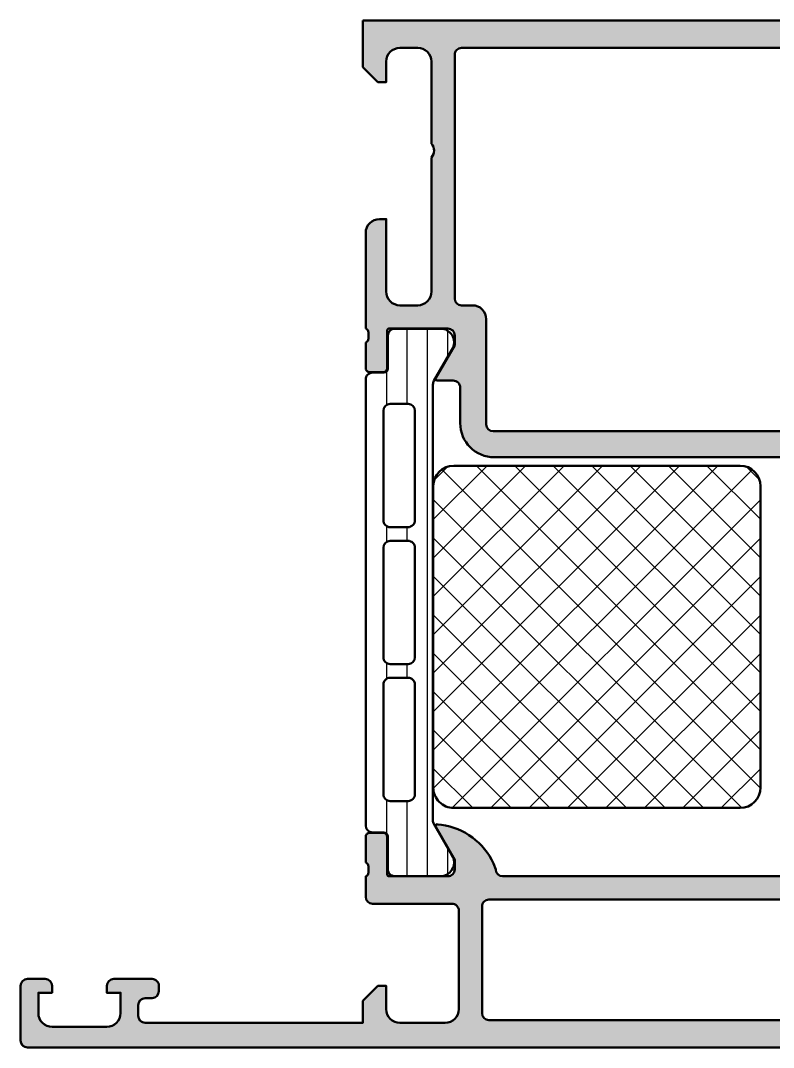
# Model space of a CAD drawing. Extents: x 0 to 94, y 0 to 75.
# Drawn here: x 0 to 55, y 0 to 75 of the extents above; entities that cross this region are included whole.
import ezdxf

# ---------------------------------------------------------------- set-up
doc = ezdxf.new("R2010")
doc.units = 0
for name, color, linetype, lineweight in [('0S-Alu contour', 7, 'Continuous', 50), ('0S-Alu hatch', 252, 'Continuous', 25), ('0S-Plastic contour', 254, 'Continuous', 50), ('0S-Plastic hatch', 253, 'Continuous', 25), ('0S-PT contour', 91, 'Continuous', 50), ('0S-PT hatch', 103, 'Continuous', 25)]:
    doc.layers.add(name, color=color, linetype=linetype, lineweight=lineweight)

# ---------------------------------------------------------------- blocks, each defined once
blk = doc.blocks.new('398050__871FE7CD_1D1C_40A1_A165_0BF92E3F78AA_')
at = {"layer": '0S-Alu hatch'}
h = blk.add_hatch(color=256, dxfattribs=at)
edge = h.paths.add_edge_path()
edge.add_line((25.00000000000006, 75), (25.00000000000028, 71.60000610351497))
edge.add_line((25.00000000000028, 71.60000610351497), (26.09999847412183, 70.5))
edge.add_line((26.09999847412183, 70.5), (26.69999694824259, 70.49999999999989))
edge.add_line((26.69999694824259, 70.49999999999989), (26.69999694824213, 72.00000305198952))
edge.add_ellipse((27.700002467841, 71.99999753239102), major_axis=(-1.000005519614101, 0), ratio=1, start_angle=270.0003162479156, end_angle=359.99968375205344, ccw=False)
edge.add_line((27.69999694824316, 73.00000305198989), (28.99999237059564, 73.00000305198989))
edge.add_ellipse((29.00000762951187, 72.00001068151035), major_axis=(-0.9999923705959645, 0), ratio=1, start_angle=179.9991257291162, end_angle=270.0008742781705, ccw=False)
edge.add_line((29.99999999999142, 71.99999542272128), (29.99999237060576, 65.9999996339593))
edge.add_ellipse((29.47504495080359, 65.50000744637407), major_axis=(-0.724956537458084, 0), ratio=1, start_angle=136.3947622148878, end_angle=223.6052377851123, ccw=False)
edge.add_line((29.99999237060576, 65.00001525878884), (29.99999237060564, 55.20000305175696))
edge.add_ellipse((28.99999875533339, 55.19999666704919), major_axis=(-0.9999936152926313, 0), ratio=1, start_angle=90.00007131459569, end_angle=180.0003658188442, ccw=False)
edge.add_line((28.99999999999995, 54.20000305175733), (27.69999694823236, 54.20000305175756))
edge.add_ellipse((27.69998931879028, 55.19999542239166), major_axis=(-0.9999923706632079, 0), ratio=1, start_angle=-0.0008742696331864863, end_angle=90.0004371381657, ccw=False)
edge.add_line((26.6999969482435, 55.2000106811589), (26.69999694824213, 60.50001525878906))
edge.add_line((26.69999694824213, 60.50001525878906), (26.19999694823178, 60.50001525878872))
edge.add_arc((26.19997405918434, 59.50003814624555), 0.9999771128051222, 89.99868852416812, 180.0034971356453)
edge.add_line((25.1999969482419, 59.49997711111115), (25.1999969482427, 52.49784127474757))
edge.add_ellipse((25.12116050169956, 52.23032068275445), major_axis=(-0.2788950563274625, 0), ratio=1, start_angle=178.8354106258947, end_angle=253.5801235804883, ccw=False)
edge.add_line((25.39999794824263, 52.22465227475604), (25.39999794824263, 51.77105827475611))
edge.add_ellipse((25.12112985259952, 51.76539761527905), major_axis=(-0.2789255417370867, 0), ratio=1, start_angle=106.4245945553599, end_angle=181.1628700728881, ccw=False)
edge.add_line((25.1999969482427, 51.49785427475618), (25.1999969482427, 49.6178432747475))
edge.add_arc((25.49999694824264, 49.61784327474749), 0.2999999999999332, 180, 270.0000000000041)
edge.add_line((25.49999694824265, 49.31784327474756), (26.47997126728541, 49.31784327474756))
edge.add_arc((26.47997126728544, 49.61784327474759), 0.3000000000000356, 269.9999999999939, 360)
edge.add_line((26.77997126728548, 49.61784327474759), (26.77997126728559, 52.37784127474768))
edge.add_ellipse((26.89997126728554, 52.37784127474762), major_axis=(-0.1199999999999513, 0), ratio=1, start_angle=269.9999999999746, end_angle=360, ccw=False)
edge.add_line((26.8999712672856, 52.49784127474757), (31.19998931884771, 52.49999999999989))
edge.add_ellipse((31.19999963895821, 52.00001032011003), major_axis=(-0.4999896799963574, 0), ratio=1, start_angle=179.9988173780284, end_angle=270.00118262196025, ccw=False)
edge.add_line((31.69998931884805, 51.99999999999945), (31.69998931884805, 51.30000305175784))
edge.add_line((31.69998931884805, 51.30000305175784), (30.31174468994226, 48.89547729492085))
edge.add_arc((30.43870573280258, 48.83879357492904), 0.1390401039854693, 155.9408883989865, 266.6087467658877)
edge.add_line((30.43048095703176, 48.69999694824162), (31.59999618529781, 48.69999694824191))
edge.add_ellipse((31.59999618530264, 48.19999694824163), major_axis=(-0.5000000000002843, 0), ratio=1, start_angle=180, end_angle=270.00000000055326, ccw=False)
edge.add_line((32.09999618530293, 48.19999694824162), (32.0999961853035, 45.59968077051453))
edge.add_arc((34.59999618530358, 45.59968077051439), 2.500000000000085, 180, 269.9999999999954)
edge.add_line((34.59999618530338, 43.09968077051431), (66.59999313354575, 43.09968077051431))
edge.add_arc((66.59999313354527, 45.59968077051388), 2.499999999999566, 270.0000000000111, 360)
edge.add_line((69.09999313354484, 45.59968077051388), (69.0999931335453, 48.20015716552703))
edge.add_ellipse((69.59987489306882, 48.20011520094102), major_axis=(-0.4998817612849754, 0), ratio=1, start_angle=269.9864474349154, end_angle=359.99519007515266, ccw=False)
edge.add_line((69.5999931335413, 48.69999694824189), (70.76951217651452, 48.69999694824162))
edge.add_arc((70.7612792314164, 48.83879853704161), 0.139045540879199, 273.3944926790335, 384.0558721562355)
edge.add_line((70.88824844360414, 48.89547729492159), (69.5000038146972, 51.30000305175721))
edge.add_line((69.5000038146972, 51.30000305175721), (69.500003814698, 52.00000000000954))
edge.add_ellipse((69.99998092657302, 52.00002288853211), major_axis=(-0.4999771123989202, 0), ratio=1, start_angle=-90.00349721632409, end_angle=0.002622951468595147, ccw=False)
edge.add_line((70.00001144414574, 52.49999999999966), (74.30002186765267, 52.49784127474757))
edge.add_ellipse((74.3000218676526, 52.37784127474773), major_axis=(-0.1199999999998411, 0), ratio=1, start_angle=180, end_angle=269.99999999996606, ccw=False)
edge.add_line((74.42002186765245, 52.37784127474774), (74.42002186765257, 49.6178432747477))
edge.add_arc((74.72002186765275, 49.61784327474774), 0.3000000000001854, 180, 270)
edge.add_line((74.72002186765275, 49.31784327474756), (75.69999618669516, 49.31784327474756))
edge.add_arc((75.69999618669517, 49.61784327474773), 0.3000000000001677, 269.9999999999973, 360)
edge.add_line((75.99999618669534, 49.61784327474773), (75.99999618669523, 51.99999899999975))
edge.add_ellipse((76.07886328233855, 52.26754234052275), major_axis=(-0.2789255417372478, 0), ratio=1, start_angle=-1.1628700729135062, end_angle=73.5754054446191, ccw=False)
edge.add_line((75.79999518669528, 52.27320299999994), (75.79999518669541, 52.72679699999978))
edge.add_ellipse((76.07883263129789, 52.73246540795871), major_axis=(-0.2788950543864597, 0), ratio=1, start_angle=-73.5801235805011, end_angle=1.1645893740999895, ccw=False)
edge.add_line((75.99999618530347, 52.99998599809001), (75.99999618530347, 57.50003515372509))
edge.add_ellipse((76.52494373582914, 58.00002746582006), major_axis=(-0.7249567179887197, 0), ratio=1, start_angle=-43.605237785096676, end_angle=43.6052377851488, ccw=False)
edge.add_line((75.99999618530302, 58.50001977791456), (75.99999618530313, 65.20002746581997))
edge.add_line((75.99999618530313, 65.20002746581997), (78.49999923704485, 65.20004272462688))
edge.add_arc((78.49999618529024, 65.70004220203927), 0.4999994774216989, 270.0003497056816, 360.0000598799125)
edge.add_line((78.99999566271168, 65.70004272458954), (78.9999885559078, 72.50003051757847))
edge.add_ellipse((79.4999747596658, 72.50001379615242), major_axis=(-0.4999862040376126, 0), ratio=1, start_angle=269.99841902339375, end_angle=359.9980838127504, ccw=False)
edge.add_line((79.49998855590871, 72.99999999999967), (84.89999008178751, 73.00000000000011))
edge.add_ellipse((84.89999372114366, 72.50000363935662), major_axis=(-0.4999963606567383, 0), ratio=1, start_angle=179.9995829571355, end_angle=270.0004170425308, ccw=False)
edge.add_line((85.39999008178717, 72.49999999999754), (85.39999008178785, 70.49999999998923))
edge.add_arc((85.89999008202032, 70.49999999999945), 0.5000000002325001, 180, 270.0017485278146)
edge.add_line((85.90000534080406, 69.99999999999977), (87.19999313354543, 69.99999999999989))
edge.add_arc((87.19999039267773, 70.50000274086736), 0.5000027408749778, 270.0003140785812, 359.9996859215192)
edge.add_line((87.6999931335452, 70.50000000000054), (87.6999931335452, 70.99999999999977))
edge.add_line((87.6999931335452, 70.99999999999977), (86.69999313354509, 71))
edge.add_line((86.69999313354509, 71), (86.69999313354532, 72.49999999997922))
edge.add_ellipse((87.69999313354491, 72.5000000000003), major_axis=(-0.9999999999995878, 0), ratio=1, start_angle=270.0000000006147, end_angle=360, ccw=False)
edge.add_line((87.69999313353418, 73.49999999999989), (91.69999313354532, 73.49999999999977))
edge.add_ellipse((91.69998403707122, 72.49999090352578), major_axis=(-1.00000909651536, 0), ratio=1, start_angle=180.0005211845822, end_angle=269.99947881516647, ccw=False)
edge.add_line((92.6999931335452, 72.49999999999548), (92.6999931335452, 70.99999999999977))
edge.add_line((92.6999931335452, 70.99999999999977), (91.6999931335452, 70.99999999999977))
edge.add_line((91.6999931335452, 70.99999999999977), (91.69999313354542, 70.49999999998954))
edge.add_arc((92.1999626174218, 70.49996948009256), 0.4999694848078927, 179.9965024639718, 270.0078688575122)
edge.add_line((92.20003128196669, 69.99999999999977), (93.49999618529654, 70.00000000000011))
edge.add_arc((93.50001144548894, 70.49998474330684), 0.4999847435395991, 269.9982512574025, 360.0069943269982)
edge.add_line((93.99999618530315, 70.50004577846181), (93.99999618530315, 74.49999999999949))
edge.add_arc((93.49996566772492, 74.49996948242156), 0.5000305185094721, 0.0034968434056635, 89.99650315716914)
edge.add_line((93.49999618529792, 74.99999999999977), (25.00000000000006, 75))
edge = h.paths.add_edge_path()
edge.add_ellipse((32.19999542282887, 72.50000305175718), major_axis=(-0.5000000004655546, 0), ratio=1, start_angle=269.9982514721348, end_angle=360, ccw=False)
edge.add_line((32.20001068161304, 73.00000305198989), (66.70000839233472, 73.00000305175784))
edge.add_ellipse((66.7000212735175, 72.50003119173039), major_axis=(-0.499971860193399, 0), ratio=1, start_angle=179.9985238421549, end_angle=270.001476157895, ccw=False)
edge.add_line((67.19999313354498, 72.50001831054712), (67.19999313354543, 70.00001831054635))
edge.add_arc((67.69999313377826, 70.00001831054635), 0.5000000002328305, 180, 270.0017485278146)
edge.add_line((67.70000839256198, 69.50001831054635), (68.3999931335448, 69.50001831054695))
edge.add_arc((68.39999677290137, 70.00001467119083), 0.4999963606571291, 269.9995829574204, 360.0004170428646)
edge.add_line((68.89999313354525, 70.0000183105474), (68.89999313354514, 72.50001831054612))
edge.add_ellipse((69.39999313377842, 72.50001831054612), major_axis=(-0.5000000002332853, 0), ratio=1, start_angle=269.9982514721984, end_angle=360, ccw=False)
edge.add_line((69.40000839256203, 73.00001831054657), (76.79995498657269, 73.00001831054692))
edge.add_ellipse((76.79995084050755, 72.49997601573773), major_axis=(-0.5000422948263795, 0), ratio=1, start_angle=180.0048462181415, end_angle=269.99952493611755, ccw=False)
edge.add_line((77.29999313354523, 72.50001831054678), (77.29998550419413, 67.40004577641123))
edge.add_ellipse((76.79999930413489, 67.40003197642618), major_axis=(-0.499986200249685, 0), ratio=1, start_angle=89.99841859456001, end_angle=180.0015814054485, ccw=False)
edge.add_line((76.7999855041499, 66.90004577636694), (75.29998550413978, 66.90004577636694))
edge.add_arc((75.30003891154227, 65.89999999793356), 1.000045779859489, 90.00305987867806, 179.9965031044813)
edge.add_line((74.29999313354534, 65.90006103306868), (74.2999929245073, 61.80001968220821))
edge.add_line((74.2999929245073, 61.80001968220821), (73.499988564945, 61.00001532264582))
edge.add_line((73.499988564945, 61.00001532264582), (73.49998856494453, 54.99997601413968))
edge.add_ellipse((72.9999961921852, 54.99996838404668), major_axis=(-0.4999923728175602, 0), ratio=1, start_angle=89.99388005665088, end_angle=180.0008743575903, ccw=False)
edge.add_line((72.99994278641924, 54.49997601408134), (68.19999313354498, 54.49997601408179))
edge.add_arc((68.19999313354461, 53.49997601408194), 0.9999999999998578, 89.99999999997883, 180)
edge.add_line((67.19999313354475, 53.49997601408197), (67.1999931335459, 45.49968076984613))
edge.add_ellipse((66.69996261769876, 45.49971128636157), major_axis=(-0.5000305167783388, 0), ratio=1, start_angle=90.0034968045345, end_angle=179.9965032783334, ccw=False)
edge.add_line((66.69999313493742, 44.99968077051448), (34.50000000000074, 44.99968077051414))
edge.add_ellipse((34.50001836157856, 45.49969150406236), major_axis=(-0.5000107338853561, 0), ratio=1, start_angle=0.004726929340108654, end_angle=89.99789596334051, ccw=False)
edge.add_line((34.00000762939482, 45.49965025293608), (33.99998474121122, 53.20000305176448))
edge.add_arc((32.99998678837525, 53.20000509892171), 0.9999979528380643, 359.9998827062908, 450.0001172940925)
edge.add_line((32.99998474121134, 54.20000305175768), (32.19999542236354, 54.20000305175756))
edge.add_ellipse((32.19999542236367, 54.70000305175758), major_axis=(-0.5000000000000142, 0), ratio=1, start_angle=0, end_angle=89.99999999998528, ccw=False)
edge.add_line((31.69999542236366, 54.70000305175753), (31.69999542236332, 72.50000305175718))
at = {"layer": '0S-Alu contour', "color": 7}
for points in [[(25.00000000000006, 75), (25.00000000000028, 71.60000610351497), (26.09999847412183, 70.5), (26.69999694824259, 70.49999999999989), (26.69999694824213, 72.00000305198952)], [(93.49999618529792, 74.99999999999977), (25.00000000000006, 75)], [(93.99999618530315, 70.50004577846181), (93.99999618530315, 74.49999999999949)], [(27.69999694824316, 73.00000305198989), (28.99999237059564, 73.00000305198989)], [(32.20001068161304, 73.00000305198989), (66.70000839233472, 73.00000305175784)], [(69.40000839256203, 73.00001831054657), (76.79995498657269, 73.00001831054692)], [(79.49998855590871, 72.99999999999967), (84.89999008178751, 73.00000000000011)], [(87.69999313353418, 73.49999999999989), (91.69999313354532, 73.49999999999977)], [(31.69999542236366, 54.70000305175753), (31.69999542236332, 72.50000305175718)], [(67.19999313354498, 72.50001831054712), (67.19999313354543, 70.00001831054635)], [(68.89999313354525, 70.0000183105474), (68.89999313354514, 72.50001831054612)], [(77.29999313354523, 72.50001831054678), (77.29998550419413, 67.40004577641123)], [(78.99999566271168, 65.70004272458954), (78.9999885559078, 72.50003051757847)], [(85.39999008178717, 72.49999999999754), (85.39999008178785, 70.49999999998923)], [(87.6999931335452, 70.50000000000054), (87.6999931335452, 70.99999999999977), (86.69999313354509, 71), (86.69999313354532, 72.49999999997922)], [(92.6999931335452, 72.49999999999548), (92.6999931335452, 70.99999999999977), (91.6999931335452, 70.99999999999977), (91.69999313354542, 70.49999999998954)], [(29.99999999999142, 71.99999542272128), (29.99999237060576, 65.9999996339593)], [(85.90000534080406, 69.99999999999977), (87.19999313354543, 69.99999999999989)], [(92.20003128196669, 69.99999999999977), (93.49999618529654, 70.00000000000011)], [(67.70000839256198, 69.50001831054635), (68.3999931335448, 69.50001831054695)], [(76.7999855041499, 66.90004577636694), (75.29998550413978, 66.90004577636694)], [(74.29999313354534, 65.90006103306868), (74.2999929245073, 61.80001968220821), (73.499988564945, 61.00001532264582), (73.49998856494453, 54.99997601413968)], [(29.99999237060576, 65.00001525878884), (29.99999237060564, 55.20000305175696)], [(75.99999618530302, 58.50001977791456), (75.99999618530313, 65.20002746581997), (78.49999923704485, 65.20004272462688)], [(26.6999969482435, 55.2000106811589), (26.69999694824213, 60.50001525878906), (26.19999694823178, 60.50001525878872)], [(25.1999969482419, 59.49997711111115), (25.1999969482427, 52.49784127474757)], [(75.99999618530347, 52.99998599809001), (75.99999618530347, 57.50003515372509)], [(28.99999999999995, 54.20000305175733), (27.69999694823236, 54.20000305175756)], [(32.99998474121134, 54.20000305175768), (32.19999542236354, 54.20000305175756)], [(72.99994278641924, 54.49997601408134), (68.19999313354498, 54.49997601408179)], [(67.19999313354475, 53.49997601408197), (67.1999931335459, 45.49968076984613)], [(34.00000762939482, 45.49965025293608), (33.99998474121122, 53.20000305176448)], [(75.79999518669528, 52.27320299999994), (75.79999518669541, 52.72679699999978)], [(25.39999794824263, 52.22465227475604), (25.39999794824263, 51.77105827475611)], [(26.77997126728548, 49.61784327474759), (26.77997126728559, 52.37784127474768)], [(26.8999712672856, 52.49784127474757), (31.19998931884771, 52.49999999999989)], [(31.69998931884805, 51.99999999999945), (31.69998931884805, 51.30000305175784), (30.31174468994226, 48.89547729492085)], [(70.88824844360414, 48.89547729492159), (69.5000038146972, 51.30000305175721), (69.500003814698, 52.00000000000954)], [(70.00001144414574, 52.49999999999966), (74.30002186765267, 52.49784127474757)], [(74.42002186765245, 52.37784127474774), (74.42002186765257, 49.6178432747477)], [(75.99999618669534, 49.61784327474773), (75.99999618669523, 51.99999899999975)], [(25.1999969482427, 51.49785427475618), (25.1999969482427, 49.6178432747475)], [(25.49999694824265, 49.31784327474756), (26.47997126728541, 49.31784327474756)], [(74.72002186765275, 49.31784327474756), (75.69999618669516, 49.31784327474756)], [(30.43048095703176, 48.69999694824162), (31.59999618529781, 48.69999694824191)], [(32.09999618530293, 48.19999694824162), (32.0999961853035, 45.59968077051453)], [(69.09999313354484, 45.59968077051388), (69.0999931335453, 48.20015716552703)], [(69.5999931335413, 48.69999694824189), (70.76951217651452, 48.69999694824162)], [(66.69999313493742, 44.99968077051448), (34.50000000000074, 44.99968077051414)], [(34.59999618530338, 43.09968077051431), (66.59999313354575, 43.09968077051431)]]:
    blk.add_lwpolyline(points, dxfattribs=at)
for centre, radius, start, end in [((93.49996566772492, 74.49996948242156), 0.5000305185094721, 0.0034968434056635, 89.99650315716914), ((67.69999313377826, 70.00001831054635), 0.5000000002328305, 180, 270.0017485278146), ((68.39999677290137, 70.00001467119083), 0.4999963606571291, 269.9995829574204, 0.0004170428646345), ((85.89999008202032, 70.49999999999945), 0.5000000002325001, 180, 270.0017485278146), ((87.19999039267773, 70.50000274086736), 0.5000027408749778, 270.0003140785812, 359.9996859215192), ((92.1999626174218, 70.49996948009256), 0.4999694848078927, 179.9965024639718, 270.0078688575122), ((93.50001144548894, 70.49998474330684), 0.4999847435395991, 269.9982512574025, 0.0069943269982649), ((75.30003891154227, 65.89999999793356), 1.000045779859489, 90.00305987867806, 179.9965031044813), ((78.49999618529024, 65.70004220203927), 0.4999994774216989, 270.0003497056816, 5.98799124132e-05), ((26.19997405918434, 59.50003814624555), 0.9999771128051222, 89.99868852416812, 180.0034971356453), ((32.99998678837525, 53.20000509892171), 0.9999979528380643, 359.9998827062908, 90.00011729409258), ((68.19999313354461, 53.49997601408194), 0.9999999999998578, 89.99999999997883, 180), ((25.49999694824264, 49.61784327474749), 0.2999999999999332, 180, 270.0000000000041), ((26.47997126728544, 49.61784327474759), 0.3000000000000356, 269.9999999999939, 0), ((74.72002186765275, 49.61784327474774), 0.3000000000001854, 180, 270), ((75.69999618669517, 49.61784327474773), 0.3000000000001677, 269.9999999999973, 0), ((30.43870573280258, 48.83879357492904), 0.1390401039854693, 155.9408883989865, 266.6087467658877), ((70.7612792314164, 48.83879853704161), 0.139045540879199, 273.3944926790335, 24.05587215623552), ((34.59999618530358, 45.59968077051439), 2.500000000000085, 180, 269.9999999999954), ((66.59999313354527, 45.59968077051388), 2.499999999999566, 270.0000000000111, 0)]:
    blk.add_arc(centre, radius, start, end, dxfattribs=at)
at = {"layer": '0S-Alu contour', "color": 7, "extrusion": (0, 0, -1)}
for centre, radius, start, end in [((-27.700002467841, 71.99999753239102), 1.000005519614101, 0.0003162479465275, 89.99968375208441), ((-29.00000762951187, 72.00001068151035), 0.9999923705959645, 89.99912572182951, 180.0008742708838), ((-32.19999542282887, 72.50000305175718), 0.5000000004655546, 0, 90.00174852786517), ((-66.7000212735175, 72.50003119173039), 0.499971860193399, 89.99852384210496, 180.0014761578452), ((-69.39999313377842, 72.50001831054612), 0.5000000002332853, 0, 90.00174852780165), ((-76.79995084050755, 72.49997601573773), 0.5000422948263795, 90.00047506388243, 179.9951537818585), ((-79.4999747596658, 72.50001379615242), 0.4999862040376126, 0.0019161872496328, 90.00158097660623), ((-84.89999372114366, 72.50000363935662), 0.4999963606567383, 89.99958295746922, 180.0004170428646), ((-87.69999313354491, 72.5000000000003), 0.9999999999995878, 0, 89.99999999938527), ((-91.69998403707122, 72.49999090352578), 1.00000909651536, 90.00052118483353, 179.9994788154178), ((-76.79999930413489, 67.40003197642618), 0.499986200249685, 179.9984185945515, 270.00158140544), ((-29.47504495080359, 65.50000744637407), 0.724956537458084, 136.3947622148877, 223.6052377851123), ((-76.52494373582914, 58.00002746582006), 0.7249567179887197, 316.3947622148512, 43.60523778509672), ((-27.69998931879028, 55.19999542239166), 0.9999923706632079, 269.9995628618343, 0.0008742696332149), ((-28.99999875533339, 55.19999666704919), 0.9999936152926313, 179.9996341811558, 269.9999286854043), ((-72.9999961921852, 54.99996838404668), 0.4999923728175602, 179.9991256424097, 270.0061199433491), ((-32.19999542236367, 54.70000305175758), 0.5000000000000142, 270.0000000000147, 0), ((-76.07883263129789, 52.73246540795871), 0.2788950543864597, 358.8354106259, 73.5801235805011), ((-25.12116050169956, 52.23032068275445), 0.2788950563274625, 106.4198764195117, 181.1645893741054), ((-25.12112985259952, 51.76539761527905), 0.2789255417370867, 178.8371299271119, 253.5754054446401), ((-26.89997126728554, 52.37784127474762), 0.1199999999999513, 0, 90.00000000002542), ((-31.19999963895821, 52.00001032011003), 0.4999896799963574, 89.99881737803975, 180.0011826219717), ((-69.99998092657302, 52.00002288853211), 0.4999771123989202, 359.9973770485314, 90.00349721632419), ((-74.3000218676526, 52.37784127474773), 0.1199999999998411, 90.00000000003394, 180), ((-76.07886328233855, 52.26754234052275), 0.2789255417372478, 286.4245945553809, 1.162870072913493), ((-31.59999618530264, 48.19999694824163), 0.5000000000002843, 89.99999999944673, 180), ((-69.59987489306882, 48.20011520094102), 0.4998817612849754, 0.0048099248473502, 90.01355256508457), ((-34.50001836157856, 45.49969150406236), 0.5000107338853561, 270.0021040366595, 359.9952730706599), ((-66.69996261769876, 45.49971128636157), 0.5000305167783388, 180.0034967216666, 269.9965031954655)]:
    blk.add_arc(centre, radius, start, end, dxfattribs=at)
blk = doc.blocks.new('284167__C2AC4B7E_937D_4B17_B0CA_D89822700822___10D02C69_7EC5_4F54_825F_13CB2E8C5A4E_')
at = {"layer": '0S-Plastic hatch'}
h = blk.add_hatch(dxfattribs=at)
h.set_pattern_fill('ANSI31', color=256, scale=0.4680000000000001, angle=45, style=0)
h.set_pattern_definition([(90, (0, 0), (-1.4859, 0), [])])
edge = h.paths.add_edge_path()
edge.add_line((25.20768159840127, 48.79000276475925), (25.20769692669236, 16.20999676475924))
edge.add_arc((25.70769692669231, 16.209997), 0.5, 180.0000269446418, 269.9999999999996)
edge.add_line((25.70769692669231, 15.709997), (26.51802826002557, 15.709997))
edge.add_ellipse((26.51802826002557, 15.40999699999998), major_axis=(-0.3000000000000167, 0), ratio=1, start_angle=180, end_angle=269.9999999999993, ccw=False)
edge.add_line((26.81802826002559, 15.40999699999998), (26.81769630962856, 13.00999861706365))
edge.add_arc((27.31769228706715, 13.00999597743857), 0.4999959774455531, 179.9996975182267, 270.0003024811851)
edge.add_line((27.31769492669221, 12.50999999999998), (30.79423642479174, 12.50999999999999))
edge.add_arc((30.65192577580037, 13.49981807472284), 0.9999960709244792, 278.1816080519002, 392.7270160998407)
edge.add_line((31.49317842479173, 14.040453), (30.17470871030508, 16.32410984675018))
edge.add_ellipse((30.60772142703591, 16.57410982104975), major_axis=(-0.5000000000003944, 0), ratio=1, start_angle=-5.991033771124421e-05, end_angle=29.999996599320923, ccw=False)
edge.add_line((30.10772142703578, 16.57411034386607), (30.11229076944977, 48.42589070171881))
edge.add_ellipse((30.61229076944988, 48.42589017895009), major_axis=(-0.5000000000003834, 0), ratio=1, start_angle=330.0000034006583, end_angle=359.9999401018306, ccw=False)
edge.add_line((30.17927805271916, 48.67589015324981), (31.49774776720574, 50.95954699999999))
edge.add_arc((30.65649511821442, 51.50018192527717), 0.9999960709244653, 327.2729839001571, 441.818391948098)
edge.add_line((30.79880576720581, 52.49), (27.32226426910628, 52.49000000000001))
edge.add_arc((27.3222616294812, 51.99000402256142), 0.4999959774455615, 89.99969751881291, 180.0003024817733)
edge.add_line((26.8222656520426, 51.99000138293122), (26.82259760243963, 49.590003))
edge.add_ellipse((26.52259760243965, 49.59000299999999), major_axis=(-0.2999999999999864, 0), ratio=1, start_angle=90.00000000000068, end_angle=180, ccw=False)
edge.add_line((26.52259760243965, 49.29000300000001), (25.7076815984012, 49.29000300000001))
edge.add_arc((25.70768159840121, 48.79000300000001), 0.4999999999999964, 90.00000000000081, 180.0000269581648)
edge = h.paths.add_edge_path()
edge.add_ellipse((28.29329931224032, 46.50056344125824), major_axis=(-0.5000152587890412, 0), ratio=1, start_angle=180, end_angle=269.9999999999992, ccw=False)
edge.add_line((28.79331457102935, 46.50056344125824), (28.79331457102935, 38.50058175214913))
edge.add_ellipse((28.29331821038604, 38.50057811279246), major_axis=(-0.4999963606565677, 0), ratio=1, start_angle=89.9995829574089, end_angle=180.0004170428646, ccw=False)
edge.add_line((28.29331457102936, 38.00058175214914), (26.99332046476147, 38.00058175214914))
edge.add_ellipse((26.99330389196465, 38.50058175396212), major_axis=(-0.5000000020876408, 0), ratio=1, start_angle=0, end_angle=90.00189910261668, ccw=False)
edge.add_line((26.49330388987702, 38.50058175396212), (26.49330388987702, 46.50059395883115))
edge.add_ellipse((26.99328863108792, 46.50059395883635), major_axis=(-0.4999847412109091, 0), ratio=1, start_angle=270, end_angle=360, ccw=False)
edge.add_line((26.99328863108792, 47.00057870004726), (28.29329931224032, 47.00057870004727))
edge = h.paths.add_edge_path()
edge.add_line((26.49330388987702, 28.49687486731581), (26.49330388987702, 36.50058175214394))
edge.add_ellipse((26.99330388987701, 36.50058175214914), major_axis=(-0.5, 0), ratio=1, start_angle=270, end_angle=360, ccw=False)
edge.add_line((26.99330388987701, 37.00058175214914), (28.29331457102936, 37.00058175214914))
edge.add_ellipse((28.29331457102937, 36.50058175214915), major_axis=(-0.4999999999999929, 0), ratio=1, start_angle=180, end_angle=270.0000000000008, ccw=False)
edge.add_line((28.79331457102935, 36.50058175214395), (28.79331457102935, 28.49687486732102))
edge.add_ellipse((28.29331457102935, 28.49687486732102), major_axis=(-0.5000000000000107, 0), ratio=1, start_angle=90.00000000119331, end_angle=180, ccw=False)
edge.add_line((28.29331457103976, 27.996874867321), (26.99330388988741, 27.996874867321))
edge.add_ellipse((26.99330388987701, 28.496874867321), major_axis=(-0.4999999999999965, 0), ratio=1, start_angle=0, end_angle=90.0000000011924, ccw=False)
edge = h.paths.add_edge_path()
edge.add_line((26.49330388986661, 18.49687791942814), (26.49330388986661, 26.4968748673158))
edge.add_ellipse((26.99330389202393, 26.49687486543835), major_axis=(-0.5000000021573144, 0), ratio=1, start_angle=269.9981009105036, end_angle=360, ccw=False)
edge.add_line((26.99332046470625, 26.99687486732101), (28.29331457101898, 26.99687486732102))
edge.add_ellipse((28.2933182103757, 26.49687850667776), major_axis=(-0.4999963606565038, 0), ratio=1, start_angle=179.9995829571355, end_angle=270.00041704259513, ccw=False)
edge.add_line((28.79331457101896, 26.49687486732099), (28.79331457101896, 18.49687791943572))
edge.add_ellipse((28.29331821037558, 18.49687428007665), major_axis=(-0.4999963606566179, 0), ratio=1, start_angle=89.99958295741459, end_angle=180.0004170428646, ccw=False)
edge.add_line((28.29331457101896, 17.99687791943328), (26.99332046475106, 17.99687791943328))
edge.add_ellipse((26.99330389195425, 18.49687792124626), major_axis=(-0.500000002087635, 0), ratio=1, start_angle=0, end_angle=90.00189910261747, ccw=False)
at = {"layer": '0S-Alu contour', "color": 7}
for points in [[(26.49330388987702, 38.50058175396212), (26.49330388987702, 46.50059395883115)], [(26.99328863108792, 47.00057870004726), (28.29329931224032, 47.00057870004727)], [(28.79331457102935, 46.50056344125824), (28.79331457102935, 38.50058175214913)], [(28.29331457102936, 38.00058175214914), (26.99332046476147, 38.00058175214914)], [(26.99330388987701, 37.00058175214914), (28.29331457102936, 37.00058175214914)], [(26.49330388987702, 28.49687486731581), (26.49330388987702, 36.50058175214394)], [(28.79331457102935, 36.50058175214395), (28.79331457102935, 28.49687486732102)], [(28.29331457103976, 27.996874867321), (26.99330388988741, 27.996874867321)], [(26.49330388986661, 18.49687791942814), (26.49330388986661, 26.4968748673158)], [(26.99332046470625, 26.99687486732101), (28.29331457101898, 26.99687486732102)], [(28.79331457101896, 26.49687486732099), (28.79331457101896, 18.49687791943572)], [(28.29331457101896, 17.99687791943328), (26.99332046475106, 17.99687791943328)]]:
    blk.add_lwpolyline(points, dxfattribs=at)
at = {"layer": '0S-Alu contour', "color": 7, "extrusion": (0, 0, -1)}
for centre, radius, start, end in [((-26.99328863108792, 46.50059395883635), 0.4999847412109091, 0, 90), ((-28.29329931224032, 46.50056344125824), 0.5000152587890412, 90.00000000000081, 180), ((-26.99330389196465, 38.50058175396212), 0.5000000020876408, 269.9981008973833, 0), ((-28.29331821038604, 38.50057811279246), 0.4999963606565677, 179.9995829571354, 270.0004170425911), ((-26.99330388987701, 36.50058175214914), 0.5, 0, 90), ((-28.29331457102937, 36.50058175214915), 0.4999999999999929, 89.9999999999992, 180), ((-26.99330388987701, 28.496874867321), 0.4999999999999965, 269.9999999988076, 0), ((-28.29331457102935, 28.49687486732102), 0.5000000000000107, 180, 269.9999999988067), ((-26.99330389202393, 26.49687486543835), 0.5000000021573144, 0, 90.00189908949643), ((-28.2933182103757, 26.49687850667776), 0.4999963606565038, 89.9995829574049, 180.0004170428646), ((-26.99330389195425, 18.49687792124626), 0.500000002087635, 269.9981008973825, 0), ((-28.29331821037558, 18.49687428007665), 0.4999963606566179, 179.9995829571354, 270.0004170425854)]:
    blk.add_arc(centre, radius, start, end, dxfattribs=at)
at = {"layer": '0S-Plastic contour', "color": 7}
for points in [[(26.8222656520426, 51.99000138293122), (26.82259760243963, 49.590003)], [(30.79880576720581, 52.49), (27.32226426910628, 52.49000000000001)], [(30.17927805271916, 48.67589015324981), (31.49774776720574, 50.95954699999999)], [(25.20768159840127, 48.79000276475925), (25.20769692669236, 16.20999676475923)], [(26.52259760243965, 49.29000300000001), (25.7076815984012, 49.29000300000001)], [(30.10772142703578, 16.57411034386607), (30.11229076944977, 48.42589070171881)], [(31.49317842479173, 14.040453), (30.17470871030508, 16.32410984675018)], [(25.70769692669231, 15.709997), (26.51802826002557, 15.709997)], [(26.81802826002559, 15.40999699999998), (26.81769630962856, 13.00999861706365)], [(27.31769492669221, 12.50999999999998), (30.79423642479174, 12.50999999999999)]]:
    blk.add_lwpolyline(points, dxfattribs=at)
for centre, radius, start, end in [((27.3222616294812, 51.99000402256142), 0.4999959774455615, 89.99969751881291, 180.0003024817733), ((30.65649511821442, 51.50018192527717), 0.9999960709244653, 327.2729839001571, 81.81839194809803), ((25.70768159840121, 48.79000300000001), 0.4999999999999964, 90.00000000000081, 180.0000269581648), ((25.70769692669231, 16.209997), 0.5, 180.0000269446418, 269.9999999999996), ((30.65192577580037, 13.49981807472284), 0.9999960709244792, 278.1816080519002, 32.72701609984066), ((27.31769228706715, 13.00999597743857), 0.4999959774455531, 179.9996975182267, 270.0003024811851)]:
    blk.add_arc(centre, radius, start, end, dxfattribs=at)
at = {"layer": '0S-Plastic contour', "color": 7, "extrusion": (0, 0, -1)}
for centre, radius, start, end in [((-26.52259760243965, 49.59000299999999), 0.2999999999999865, 180, 269.9999999999993), ((-30.61229076944988, 48.42589017895009), 0.5000000000003834, 5.98981694121e-05, 29.99999659934174), ((-30.60772142703591, 16.57410982104975), 0.5000000000003944, 330.0000034006791, 5.99103376539e-05), ((-26.51802826002557, 15.40999699999998), 0.3000000000000167, 90.00000000000067, 180)]:
    blk.add_arc(centre, radius, start, end, dxfattribs=at)
blk = doc.blocks.new('382900__48F63E01_AB92_4AB6_9C7E_4F8B3B904DCA_')
at = {"layer": '0S-PT hatch'}
h = blk.add_hatch(dxfattribs=at)
h.set_pattern_fill('ANSI37', color=256, scale=0.625, angle=90, style=0)
h.set_pattern_definition([(135, (0, 0), (-1.403165018917055, -1.403165018917055), []), (225, (0, 0), (1.403165018917055, -1.403165018917055), [])])
edge = h.paths.add_edge_path()
edge.add_ellipse((52.53451576714745, 40.98999628055786), major_axis=(-1.500003719446752, 0), ratio=1, start_angle=180.0001420757334, end_angle=269.9998579281275, ccw=False)
edge.add_line((54.03451948658959, 40.99000000003392), (54.0345194865896, 18.99))
edge.add_ellipse((52.53451681135526, 18.99000267523434), major_axis=(-1.500002675236727, 0), ratio=1, start_angle=90.00010218624237, end_angle=179.9998978143151, ccw=False)
edge.add_line((52.5345194865896, 17.49), (31.63448706166284, 17.49))
edge.add_ellipse((31.63448757906168, 18.99000051739834), major_axis=(-1.50000051739843, 0), ratio=1, start_angle=-1.976628891497967e-05, end_angle=89.99998023682701, ccw=False)
edge.add_line((30.13448706166333, 18.99000103487875), (30.13448706166333, 40.99))
edge.add_ellipse((31.63448862298874, 40.98999843867459), major_axis=(-1.50000156132622, 0), ratio=1, start_angle=270.00005963819433, end_angle=359.9999403640483, ccw=False)
edge.add_line((31.63448706166284, 42.49), (52.5345194865896, 42.49000000000001))
at = {"layer": '0S-PT contour', "color": 7}
for points in [[(31.63448706166284, 42.49), (52.5345194865896, 42.49000000000001)], [(30.13448706166333, 18.99000103487875), (30.13448706166333, 40.99)], [(54.03451948658959, 40.99000000003392), (54.0345194865896, 18.99)], [(52.5345194865896, 17.49), (31.63448706166284, 17.49)]]:
    blk.add_lwpolyline(points, dxfattribs=at)
at = {"layer": '0S-PT contour', "color": 7, "extrusion": (0, 0, -1)}
for centre, radius, start, end in [((-31.63448862298874, 40.98999843867459), 1.500001561326221, 5.96359516822e-05, 89.99994036180566), ((-52.53451576714745, 40.98999628055786), 1.500003719446752, 90.00014207187252, 179.9998579242666), ((-31.63448757906168, 18.99000051739834), 1.50000051739843, 270.000019763173, 1.97662889618e-05), ((-52.53451681135526, 18.99000267523434), 1.500002675236727, 180.000102185685, 269.9998978137576)]:
    blk.add_arc(centre, radius, start, end, dxfattribs=at)
blk = doc.blocks.new('398110__39FCD3E7_ACAB_458D_9369_B4CCC25ED2CE_')
at = {"layer": '0S-Alu hatch'}
h = blk.add_hatch(color=256, dxfattribs=at)
edge = h.paths.add_edge_path()
edge.add_line((25.69998159789361, 10.4999999999998), (31.49997702025689, 10.4999999999998))
edge.add_ellipse((31.49997702026194, 9.999999999999336), major_axis=(-0.5000000000004654, 0), ratio=1, start_angle=180, end_angle=270.0000000005789, ccw=False)
edge.add_line((31.99997702026241, 9.999999999999519), (31.99997702026213, 2.800003051757386))
edge.add_ellipse((30.99998464965681, 2.799995422362819), major_axis=(-0.9999923706344235, 0), ratio=1, start_angle=89.99956286395349, end_angle=180.0004371354419, ccw=False)
edge.add_line((30.99997702025172, 1.8000030517575), (27.69998159788792, 1.80000305175767))
edge.add_ellipse((27.69997396856257, 2.799987793026814), major_axis=(-0.9999847412982479, 0), ratio=1, start_angle=-0.0004371379432086542, end_angle=90.00043713481313, ccw=False)
edge.add_line((26.69998922729343, 2.799995422401054), (26.69998922729359, 4.499999999999459))
edge.add_line((26.69998922729359, 4.499999999999459), (26.09998312377758, 4.499999999999915))
edge.add_line((26.09998312377758, 4.499999999999915), (24.99997702026235, 3.399993896483607))
edge.add_line((24.99997702026235, 3.399993896483607), (24.99998515618097, 1.800003051757556))
edge.add_line((24.99998515618097, 1.800003051757556), (9.099975587805716, 1.800973451931128))
edge.add_ellipse((9.100006103516051, 2.300973450999891), major_axis=(-0.4999999999999717, 0), ratio=1, start_angle=0, end_angle=89.99650315717571, ccw=False)
edge.add_line((8.60000610351608, 2.300973450999891), (8.60000610351608, 3.099999999999858))
edge.add_ellipse((9.100006103516082, 3.099999999999855), major_axis=(-0.5000000000000018, 0), ratio=1, start_angle=270.0000000000004, end_angle=360, ccw=False)
edge.add_line((9.100006103516076, 3.599999999999857), (9.60000610351608, 3.599999999999859))
edge.add_arc((9.60000610351608, 4.099999999999858), 0.4999999999999983, 270, 360)
edge.add_line((10.10000610351608, 4.099999999999852), (10.10000610351608, 4.499999999999971))
edge.add_arc((9.600006103516144, 4.49999999999992), 0.499999999999937, 0, 90.00000000000733)
edge.add_line((9.60000610351608, 4.999999999999857), (6.80000305176344, 4.999999999999857))
edge.add_arc((6.800033569336299, 4.499969482421824), 0.5000305185092992, 90.00349684281692, 179.9965031565943)
edge.add_line((6.300003051758266, 4.49999999999997), (6.300003051758038, 3.999999999999914))
edge.add_line((6.300003051758038, 3.999999999999914), (7.300003051757813, 3.999999999999915))
edge.add_line((7.300003051757813, 3.999999999999915), (7.300003051758011, 2.500015120867205))
edge.add_ellipse((6.300003051758011, 2.500015120867072), major_axis=(-1, 0), ratio=1, start_angle=90.00000000000409, end_angle=180, ccw=False)
edge.add_line((6.300003051758082, 1.500015120867073), (2.300003051758054, 1.500015120866788))
edge.add_ellipse((2.300003051757982, 2.500015120866789), major_axis=(-1, 0), ratio=1, start_angle=0, end_angle=90.0000000000042, ccw=False)
edge.add_line((1.300003051757983, 2.500015120866788), (1.300003051757983, 3.999999999999915))
edge.add_line((1.300003051757983, 3.999999999999915), (2.300003051757812, 3.999999999999801))
edge.add_line((2.300003051757812, 3.999999999999801), (2.30000305175838, 4.499961849720052))
edge.add_arc((1.800033570500834, 4.500030514260141), 0.4999694859726532, 359.9921311430875, 450.0017487680006)
edge.add_line((1.800018310552446, 4.999999999999914), (0.5000000000052869, 5.000000000000085))
edge.add_arc((0.5000305175779118, 4.499969482422059), 0.5000305185092913, 90.00349684279008, 179.9965031565943)
edge.add_line((-1.137e-13, 4.500000000000483), (0, 0.5000000000003127))
edge.add_arc((0.5000158144584999, 0.5000158144584715), 0.500015814708589, 180.0018121461791, 269.9981878539273)
edge.add_line((0.5000000000005685, -2.84e-14), (68.50001013182997, 0.0002705837538599))
edge.add_arc((68.50000483134995, 0.5002758842338412), 0.5000053005080644, 270.0006073838293, 359.9993926164032)
edge.add_line((69.00001013182992, 0.5002705837538688), (69.00001013182963, 8.00027058375374))
edge.add_ellipse((69.50001574291547, 8.000264972667834), major_axis=(-0.5000056111173377, 0), ratio=1, start_angle=270.00064297583253, end_angle=359.9993570239796, ccw=False)
edge.add_line((69.50001013182987, 8.50027058375369), (78.50001013182481, 8.500270583753974))
edge.add_arc((78.50002539085183, 9.000247696108636), 0.4999771125875157, 269.9982513642604, 360.0034972169345)
edge.add_line((79.00000250250798, 9.000278213686808), (79.00000536343104, 9.300263145194346))
edge.add_arc((78.50000250252249, 9.300255515988791), 0.5000028609667571, 0.0008742375329365, 89.99825149885478)
edge.add_line((78.50001776116078, 9.800258376722725), (76.50001013182487, 9.80025837672238))
edge.add_ellipse((76.4999872432971, 10.30023548859723), major_axis=(-0.4999771123987607, 0), ratio=1, start_angle=-0.003497215788172525, end_angle=90.0026229521477, ccw=False)
edge.add_line((76.0000101318297, 10.30026600616501), (76.00001013182981, 12.50025532496481))
edge.add_ellipse((76.07884657837285, 12.76777591695791), major_axis=(-0.2788950563274103, 0), ratio=1, start_angle=-1.1645893740940778, end_angle=73.58012358050792, ccw=False)
edge.add_line((75.80000913182982, 12.77344432495626), (75.80000913182982, 13.22703832495625))
edge.add_ellipse((76.07887722747299, 13.23269898443331), major_axis=(-0.2789255417371435, 0), ratio=1, start_angle=-73.57540544464308, end_angle=1.162870072887472, ccw=False)
edge.add_line((76.00001013182981, 13.50024232495624), (76.00001013182981, 15.3802533249648))
edge.add_arc((75.7000101318298, 15.38025332496479), 0.3000000000000043, 0, 90)
edge.add_line((75.7000101318298, 15.6802533249648), (74.72003581278702, 15.6802533249648))
edge.add_arc((74.720035812787, 15.3802533249648), 0.2999999999999829, 89.99999999999729, 180)
edge.add_line((74.42003581278702, 15.3802533249648), (74.42003581278703, 12.62025532496481))
edge.add_ellipse((74.30003581278703, 12.62025532496481), major_axis=(-0.1200000000000045, 0), ratio=1, start_angle=90, end_angle=180, ccw=False)
edge.add_line((74.30003581278703, 12.5002553249648), (70.00001013182958, 12.50025532496479))
edge.add_ellipse((70.00001013182961, 13.00025532496477), major_axis=(-0.4999999999999716, 0), ratio=1, start_angle=0, end_angle=89.9999999999967, ccw=False)
edge.add_line((69.50001013182964, 13.00025532496476), (69.50001013182964, 13.70021910792322))
edge.add_line((69.50001013182964, 13.70021910792322), (70.88812649761282, 16.10452270507793))
edge.add_arc((70.76116178455102, 16.16120419576134), 0.1390425465422623, 335.9423438028958, 446.6072913620119)
edge.add_line((70.76939023052303, 16.3000030517575), (70.72906125103137, 16.29452514648434))
edge.add_line((70.72906125103137, 16.29452514648434), (70.46846402202628, 16.26844787597653))
edge.add_arc((71.18891954147666, 11.32077348803867), 4.999853798318786, 98.28489453359377, 154.8580559001119)
edge.add_line((66.66276181255421, 13.44502258300807), (66.49986204903395, 12.99994584844681))
edge.add_ellipse((66.00010290346935, 13.00001447519842), major_axis=(-0.4997591502764969, 0), ratio=1, start_angle=90.00524486561483, end_angle=179.9921321635717, ccw=False)
edge.add_line((66.00014865150877, 12.50025532701582), (39.9998355405575, 12.4998703765863))
edge.add_line((39.9998355405575, 12.4998703765863), (35.1999625244078, 12.49999999999969))
edge.add_ellipse((35.20000829582257, 13.00001451026433), major_axis=(-0.5000145123596084, 0), ratio=1, start_angle=0.007867836474815704, end_angle=89.99475513444628, ccw=False)
edge.add_line((34.69999378817727, 12.99994584844617), (34.53709402465689, 13.44502258300754))
edge.add_arc((30.01093629573391, 11.32077348803797), 4.999853798319328, 25.14194409988732, 81.71510546640528)
edge.add_line((30.73139181518445, 16.26844787597636), (30.47079458617805, 16.29452514648439))
edge.add_line((30.47079458617805, 16.29452514648439), (30.43046560668819, 16.30000305175761))
edge.add_arc((30.43869405266006, 16.1612041957613), 0.1390425465424002, 93.39270863792595, 204.0576561970904)
edge.add_line((30.31172933959812, 16.10452270507787), (31.69997396850454, 13.69999694824216))
edge.add_line((31.69997396850454, 13.69999694824216), (31.69997396850436, 12.99999999999957))
edge.add_ellipse((31.19998428861464, 12.99998967988953), major_axis=(-0.4999896799962295, 0), ratio=1, start_angle=89.99881737801371, end_angle=180.0011826219717, ccw=False)
edge.add_line((31.19997396850392, 12.4999999999998), (26.89995591694203, 12.49999999999958))
edge.add_ellipse((26.89995591694203, 12.61999999999958), major_axis=(-0.1199999999999992, 0), ratio=1, start_angle=0, end_angle=90.0000000000017, ccw=False)
edge.add_line((26.77995591694203, 12.61999999999958), (26.77995591694204, 15.37999799999957))
edge.add_arc((26.47995591694203, 15.37999799999957), 0.3000000000000114, 0, 90)
edge.add_line((26.47995591694203, 15.67999799999958), (25.49998159789924, 15.67999799999958))
edge.add_arc((25.49998159789924, 15.37999799999957), 0.2999999999999971, 89.99999999999935, 180)
edge.add_line((25.19998159789924, 15.37999799999957), (25.19998159789924, 13.49998699999106))
edge.add_ellipse((25.12111450225607, 13.23244365946812), major_axis=(-0.2789255417371552, 0), ratio=1, start_angle=178.8371299271148, end_angle=253.5754054446462, ccw=False)
edge.add_line((25.39998259789924, 13.22678299999106), (25.39998259789924, 12.77318899999106))
edge.add_ellipse((25.1211451513562, 12.76752059199268), major_axis=(-0.278895056327431, 0), ratio=1, start_angle=106.4198764194916, end_angle=181.1645893740998, ccw=False)
edge.add_line((25.19998159789924, 12.49999999999957), (25.19998159789907, 10.99999999998911))
edge.add_arc((25.6999815978989, 10.99999999999963), 0.4999999999998331, 180, 269.9999999993938)
edge = h.paths.add_edge_path()
edge.add_ellipse((34.19997773678858, 2.499999999999744), major_axis=(-0.4999976647687844, 0), ratio=1, start_angle=0, end_angle=90, ccw=False)
edge.add_line((33.6999800720198, 2.499999999999744), (33.6999800720198, 10.29999694824175))
edge.add_ellipse((34.19997996052743, 10.29999694824175), major_axis=(-0.4999998885076309, 0), ratio=1, start_angle=269.99999999998374, end_angle=360, ccw=False)
edge.add_line((34.19997996052757, 10.79999683674938), (66.80000708006668, 10.80026753199613))
edge.add_ellipse((66.80000708007185, 10.30026753199613), major_axis=(-0.5, 0), ratio=1, start_angle=180, end_angle=270.00000000059276, ccw=False)
edge.add_line((67.30000708007185, 10.30026753199613), (67.30000708007185, 2.500270583753689))
edge.add_ellipse((66.79997656056204, 2.500285841844429), major_axis=(-0.5000305197426033, 0), ratio=1, start_angle=90.00611947537578, end_angle=179.9982516583455, ccw=False)
edge.add_line((66.8000299663185, 2.000255324953826), (34.19997773678858, 2.000002335230959))
at = {"layer": '0S-Alu contour', "color": 7}
for points in [[(30.31172933959812, 16.10452270507787), (31.69997396850454, 13.69999694824216), (31.69997396850436, 12.99999999999957)], [(30.73139181518445, 16.26844787597636), (30.47079458617805, 16.29452514648439), (30.43046560668819, 16.30000305175761)], [(69.50001013182964, 13.00025532496476), (69.50001013182964, 13.70021910792322), (70.88812649761282, 16.10452270507793)], [(70.76939023052303, 16.3000030517575), (70.72906125103137, 16.29452514648434), (70.46846402202628, 16.26844787597653)], [(25.19998159789924, 15.37999799999957), (25.19998159789924, 13.49998699999106)], [(26.47995591694203, 15.67999799999958), (25.49998159789924, 15.67999799999958)], [(26.77995591694203, 12.61999999999958), (26.77995591694204, 15.37999799999957)], [(74.42003581278702, 15.3802533249648), (74.42003581278703, 12.62025532496481)], [(75.7000101318298, 15.6802533249648), (74.72003581278702, 15.6802533249648)], [(76.00001013182981, 13.50024232495624), (76.00001013182981, 15.3802533249648)], [(25.39998259789924, 13.22678299999106), (25.39998259789924, 12.77318899999106)], [(34.69999378817727, 12.99994584844617), (34.53709402465689, 13.44502258300754)], [(66.66276181255421, 13.44502258300807), (66.49986204903395, 12.99994584844681)], [(75.80000913182982, 12.77344432495626), (75.80000913182982, 13.22703832495625)], [(25.19998159789924, 12.49999999999957), (25.19998159789907, 10.99999999998911)], [(31.19997396850392, 12.4999999999998), (26.89995591694203, 12.49999999999958)], [(66.00014865150877, 12.50025532701582), (39.9998355405575, 12.4998703765863), (35.1999625244078, 12.49999999999969)], [(74.30003581278703, 12.5002553249648), (70.00001013182958, 12.50025532496479)], [(76.0000101318297, 10.30026600616501), (76.00001013182981, 12.50025532496481)], [(34.19997996052757, 10.79999683674938), (66.80000708006668, 10.80026753199613)], [(25.69998159789361, 10.4999999999998), (31.49997702025689, 10.4999999999998)], [(31.99997702026241, 9.999999999999519), (31.99997702026213, 2.800003051757386)], [(33.6999800720198, 2.499999999999744), (33.6999800720198, 10.29999694824175)], [(67.30000708007185, 10.30026753199613), (67.30000708007185, 2.500270583753689)], [(78.50001776116078, 9.800258376722725), (76.50001013182487, 9.80025837672238)], [(79.00000250250798, 9.000278213686808), (79.00000536343104, 9.300263145194346)], [(69.50001013182987, 8.50027058375369), (78.50001013182481, 8.500270583753974)], [(69.00001013182992, 0.5002705837538688), (69.00001013182963, 8.00027058375374)], [(1.800018310552446, 4.999999999999914), (0.5000000000052869, 5.000000000000085)], [(9.60000610351608, 4.999999999999857), (6.80000305176344, 4.999999999999857)], [(-1.137e-13, 4.500000000000483), (0, 0.5000000000003127)], [(1.300003051757983, 2.500015120866788), (1.300003051757983, 3.999999999999915), (2.300003051757812, 3.999999999999801), (2.30000305175838, 4.499961849720052)], [(6.300003051758266, 4.49999999999997), (6.300003051758038, 3.999999999999914), (7.300003051757813, 3.999999999999915), (7.300003051758011, 2.500015120867205)], [(26.69998922729343, 2.799995422401054), (26.69998922729359, 4.499999999999459), (26.09998312377758, 4.499999999999915), (24.99997702026235, 3.399993896483607), (24.99998515618097, 1.800003051757556), (9.099975587805716, 1.800973451931128)], [(10.10000610351608, 4.099999999999852), (10.10000610351608, 4.499999999999971)], [(8.60000610351608, 2.300973450999891), (8.60000610351608, 3.099999999999858)], [(9.100006103516076, 3.599999999999857), (9.60000610351608, 3.599999999999859)], [(6.300003051758082, 1.500015120867073), (2.300003051758054, 1.500015120866788)], [(30.99997702025172, 1.8000030517575), (27.69998159788792, 1.80000305175767)], [(66.8000299663185, 2.000255324953826), (34.19997773678858, 2.000002335230959)], [(0.5000000000005685, -2.84e-14), (68.50001013182997, 0.0002705837538599)]]:
    blk.add_lwpolyline(points, dxfattribs=at)
for centre, radius, start, end in [((30.43869405266006, 16.1612041957613), 0.1390425465424002, 93.39270863792595, 204.0576561970904), ((30.01093629573391, 11.32077348803797), 4.999853798319328, 25.14194409988732, 81.71510546640528), ((71.18891954147666, 11.32077348803867), 4.999853798318786, 98.28489453359377, 154.8580559001119), ((70.76116178455102, 16.16120419576134), 0.1390425465422623, 335.9423438028958, 86.60729136201195), ((25.49998159789924, 15.37999799999957), 0.2999999999999971, 89.99999999999935, 180), ((26.47995591694203, 15.37999799999957), 0.3000000000000114, 0, 90), ((74.720035812787, 15.3802533249648), 0.2999999999999829, 89.99999999999729, 180), ((75.7000101318298, 15.38025332496479), 0.3000000000000043, 0, 90), ((25.6999815978989, 10.99999999999963), 0.4999999999998331, 180, 269.9999999993938), ((78.50000250252249, 9.300255515988791), 0.5000028609667571, 0.0008742375329365, 89.99825149885478), ((78.50002539085183, 9.000247696108636), 0.4999771125875157, 269.9982513642604, 0.0034972169344843), ((0.5000305175779118, 4.499969482422059), 0.5000305185092913, 90.00349684279008, 179.9965031565943), ((1.800033570500834, 4.500030514260141), 0.4999694859726532, 359.9921311430875, 90.00174876800061), ((6.800033569336299, 4.499969482421824), 0.5000305185092992, 90.00349684281692, 179.9965031565943), ((9.600006103516144, 4.49999999999992), 0.499999999999937, 0, 90.00000000000733), ((9.60000610351608, 4.099999999999858), 0.4999999999999983, 270, 0), ((0.5000158144584999, 0.5000158144584715), 0.500015814708589, 180.0018121461791, 269.9981878539273), ((68.50000483134995, 0.5002758842338412), 0.5000053005080644, 270.0006073838293, 359.9993926164032)]:
    blk.add_arc(centre, radius, start, end, dxfattribs=at)
at = {"layer": '0S-Alu contour', "color": 7, "extrusion": (0, 0, -1)}
for centre, radius, start, end in [((-76.07887722747299, 13.23269898443331), 0.2789255417371435, 358.8371299271125, 73.57540544464312), ((-25.12111450225607, 13.23244365946812), 0.2789255417371552, 106.4245945553538, 181.1628700728853), ((-25.1211451513562, 12.76752059199268), 0.278895056327431, 178.8354106259002, 253.5801235805084), ((-31.19998428861464, 12.99998967988953), 0.4999896799962295, 179.9988173780283, 270.0011826219863), ((-35.20000829582257, 13.00001451026433), 0.5000145123596084, 270.0052448655537, 359.9921321635252), ((-66.00010290346935, 13.00001447519842), 0.4997591502764969, 180.0078678364284, 269.9947551343852), ((-70.00001013182961, 13.00025532496477), 0.4999999999999716, 270.0000000000033, 0), ((-76.07884657837285, 12.76777591695791), 0.2788950563274103, 286.4198764194921, 1.164589374094107), ((-26.89995591694203, 12.61999999999958), 0.1199999999999992, 269.9999999999983, 0), ((-74.30003581278703, 12.62025532496481), 0.1200000000000045, 180, 270), ((-34.19997996052743, 10.29999694824175), 0.4999998885076309, 0, 90.00000000001629), ((-66.80000708007185, 10.30026753199613), 0.5, 89.99999999940724, 180), ((-31.49997702026194, 9.999999999999336), 0.5000000000004654, 89.9999999994211, 180), ((-76.4999872432971, 10.30023548859723), 0.4999771123987607, 269.9973770478523, 0.003497215788112), ((-69.50001574291547, 8.000264972667834), 0.5000056111173377, 0.0006429760203832, 89.99935702416747), ((-9.100006103516082, 3.099999999999855), 0.5000000000000018, 0, 89.99999999999959), ((-2.300003051757982, 2.500015120866789), 1, 269.9999999999958, 0), ((-6.300003051758011, 2.500015120867072), 1, 180, 269.9999999999959), ((-9.100006103516051, 2.300973450999891), 0.4999999999999717, 270.0034968428243, 0), ((-27.69997396856257, 2.799987793026814), 0.9999847412982479, 269.9995628651869, 0.0004371379431862), ((-30.99998464965681, 2.799995422362819), 0.9999923706344235, 179.9995628645581, 270.0004371360465), ((-34.19997773678858, 2.499999999999744), 0.4999976647687845, 270, 0), ((-66.79997656056204, 2.500285841844429), 0.5000305197426033, 180.0017483416546, 269.9938805246242)]:
    blk.add_arc(centre, radius, start, end, dxfattribs=at)
blk = doc.blocks.new('382900__D149E5C1_A603_4FAD_960B_C43412A29F0A_')
at = {"layer": '0S-Alu contour', "color": 7}
for name in ['398050__871FE7CD_1D1C_40A1_A165_0BF92E3F78AA_', '398110__39FCD3E7_ACAB_458D_9369_B4CCC25ED2CE_']:
    blk.add_blockref(name, (0, 0), dxfattribs=at)
at = {"layer": '0S-Plastic contour', "color": 7}
blk.add_blockref('284167__C2AC4B7E_937D_4B17_B0CA_D89822700822___10D02C69_7EC5_4F54_825F_13CB2E8C5A4E_', (0, 0), dxfattribs=at)
at = {"layer": '0S-PT contour', "color": 7}
blk.add_blockref('382900__48F63E01_AB92_4AB6_9C7E_4F8B3B904DCA_', (0, 0), dxfattribs=at)

msp = doc.modelspace()

# ---------------------------------------------------------------- block references
at = {"layer": '0S-Alu contour', "color": 7}
msp.add_blockref('382900__D149E5C1_A603_4FAD_960B_C43412A29F0A_', (0, 0), dxfattribs=at)

doc.saveas('drawing.dxf')
